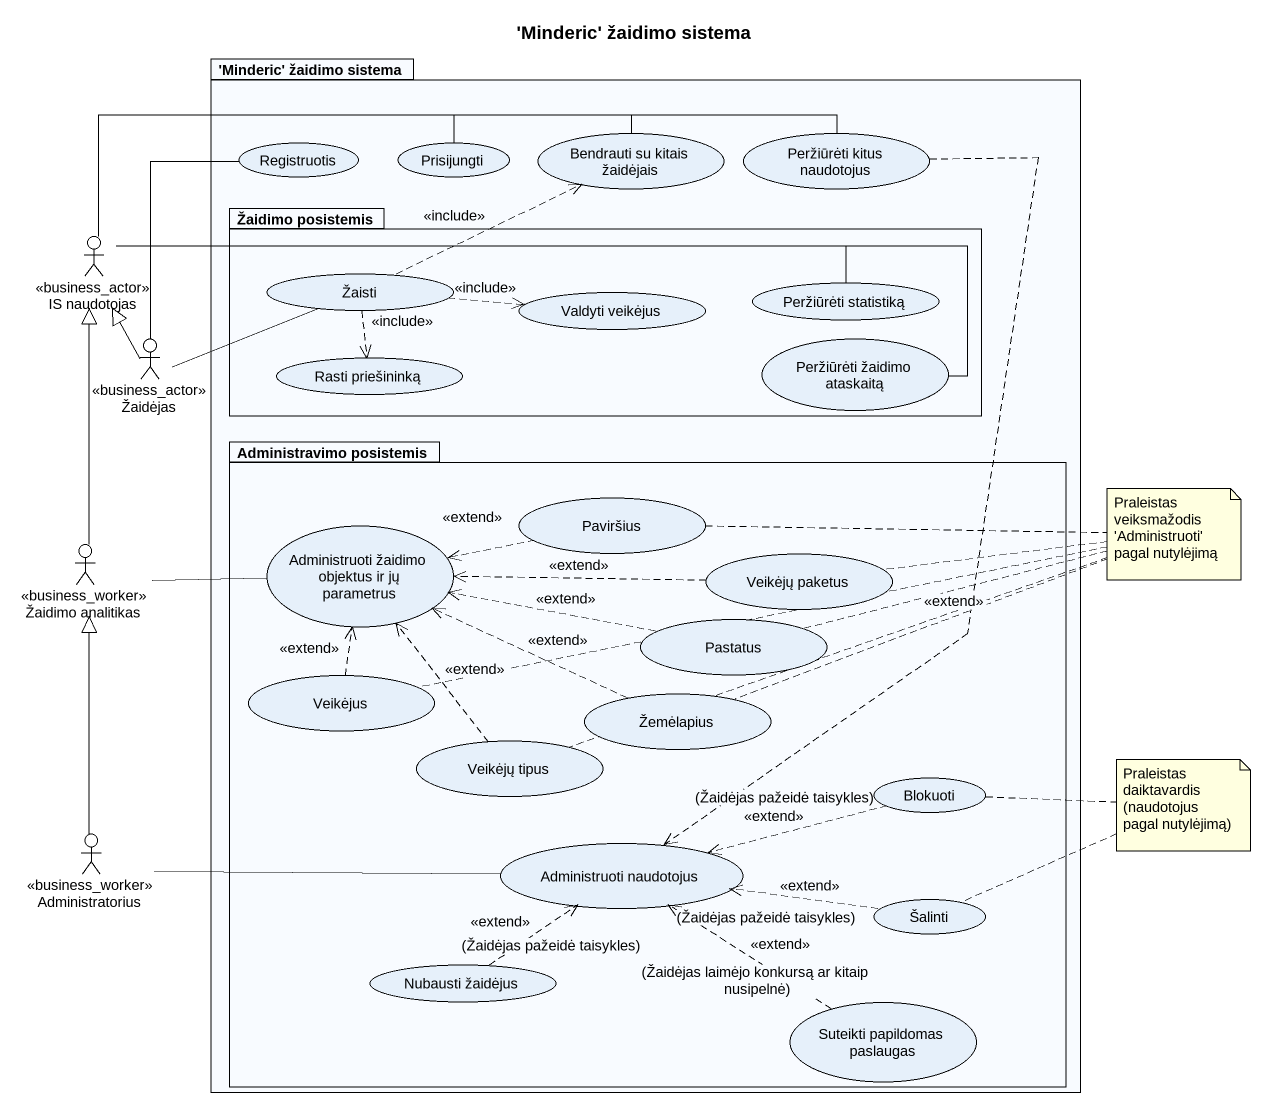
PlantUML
@startuml
title 'Minderic' žaidimo sistema
package "'Minderic' žaidimo sistema" as Minderic_žaidimo_sistema {
  usecase Registruotis
  usecase Prisijungti
  usecase "Bendrauti su kitais žaidėjais" as Bendrauti_su_kitais
  usecase "Peržiūrėti kitus naudotojus" as Peržiūrėti_kitus_naudotojus
  package "Žaidimo posistemis" as Žaidimo_posistemis {
    usecase Žaisti
    usecase "Valdyti veikėjus" as Valdyti_veikėjus
    usecase "Peržiūrėti statistiką" as Peržiūrėti_statistiką
    usecase "Rasti priešininką" as Rasti_priešininką
    usecase "Peržiūrėti žaidimo ataskaitą" as Peržiūrėti_žaidimo_ataskaitą
  }
  package "Administravimo posistemis" as Administravimo_posistemis {
    usecase Paviršius
    usecase "Administruoti žaidimo objektus ir jų parametrus" as Administruoti_žaidimo
    usecase "Veikėjų paketus" as Veikėjų_paketus
    usecase Pastatus
    usecase Veikėjus
    usecase Žemėlapius
    usecase "Veikėjų tipus" as Veikėjų_tipus
    usecase Blokuoti
    usecase "Administruoti naudotojus" as Administruoti_naudotojus
    usecase Šalinti
    usecase "Nubausti žaidėjus" as Nubausti_žaidėjus
    usecase "Suteikti papildomas paslaugas" as Suteikti_papildomas
  }
}
actor "IS naudotojas" as IS_naudotojas <<business_actor>>
actor Žaidėjas <<business_actor>>
actor "Žaidimo analitikas" as Žaidimo_analitikas <<business_worker>>
actor Administratorius <<business_worker>>
Peržiūrėti_kitus_naudotojus ..> Administruoti_naudotojus : <<extend>>
IS_naudotojas -right- Prisijungti
IS_naudotojas -right- Bendrauti_su_kitais
IS_naudotojas -right- Peržiūrėti_kitus_naudotojus
IS_naudotojas -right- Peržiūrėti_statistiką
IS_naudotojas -right- Peržiūrėti_žaidimo_ataskaitą
Žaisti .right.> Bendrauti_su_kitais : <<include>>
Žaisti .right.> Valdyti_veikėjus : <<include>>
Žaisti ..> Rasti_priešininką : <<include>>
Žaidėjas -up- Registruotis
Žaidėjas -up-|> IS_naudotojas
Žaidėjas -right- Žaisti
Paviršius .left.> Administruoti_žaidimo : <<extend>>
Žaidimo_analitikas -up-|> IS_naudotojas
Žaidimo_analitikas -right- Administruoti_žaidimo
Veikėjų_paketus .left.> Administruoti_žaidimo : <<extend>>
Pastatus .left.> Administruoti_žaidimo : <<extend>>
Veikėjus .up.> Administruoti_žaidimo : <<extend>>
Žemėlapius .left.> Administruoti_žaidimo : <<extend>>
Veikėjų_tipus .up.> Administruoti_žaidimo : <<extend>>
Blokuoti .left.> Administruoti_naudotojus : (Žaidėjas pažeidė taisykles)\n<<extend>>
Administratorius -up-|> Žaidimo_analitikas
Administratorius -right- Administruoti_naudotojus
Šalinti .left.> Administruoti_naudotojus : <<extend>>\n(Žaidėjas pažeidė taisykles)
Nubausti_žaidėjus .up.> Administruoti_naudotojus : <<extend>>\n(Žaidėjas pažeidė taisykles)
Suteikti_papildomas .up.> Administruoti_naudotojus : <<extend>>\n(Žaidėjas laimėjo konkursą ar kitaip nusipelnė)
note as N1
  Praleistas veiksmažodis 'Administruoti' pagal nutylėjimą
end note
N1 .. Paviršius
N1 .. Veikėjų_paketus
N1 .. Pastatus
N1 .. Žemėlapius
N1 .. Veikėjų_tipus
N1 .. Veikėjus
note as N2
  Praleistas daiktavardis (naudotojus pagal nutylėjimą)
end note
N2 .. Blokuoti
N2 .. Šalinti
@enduml
